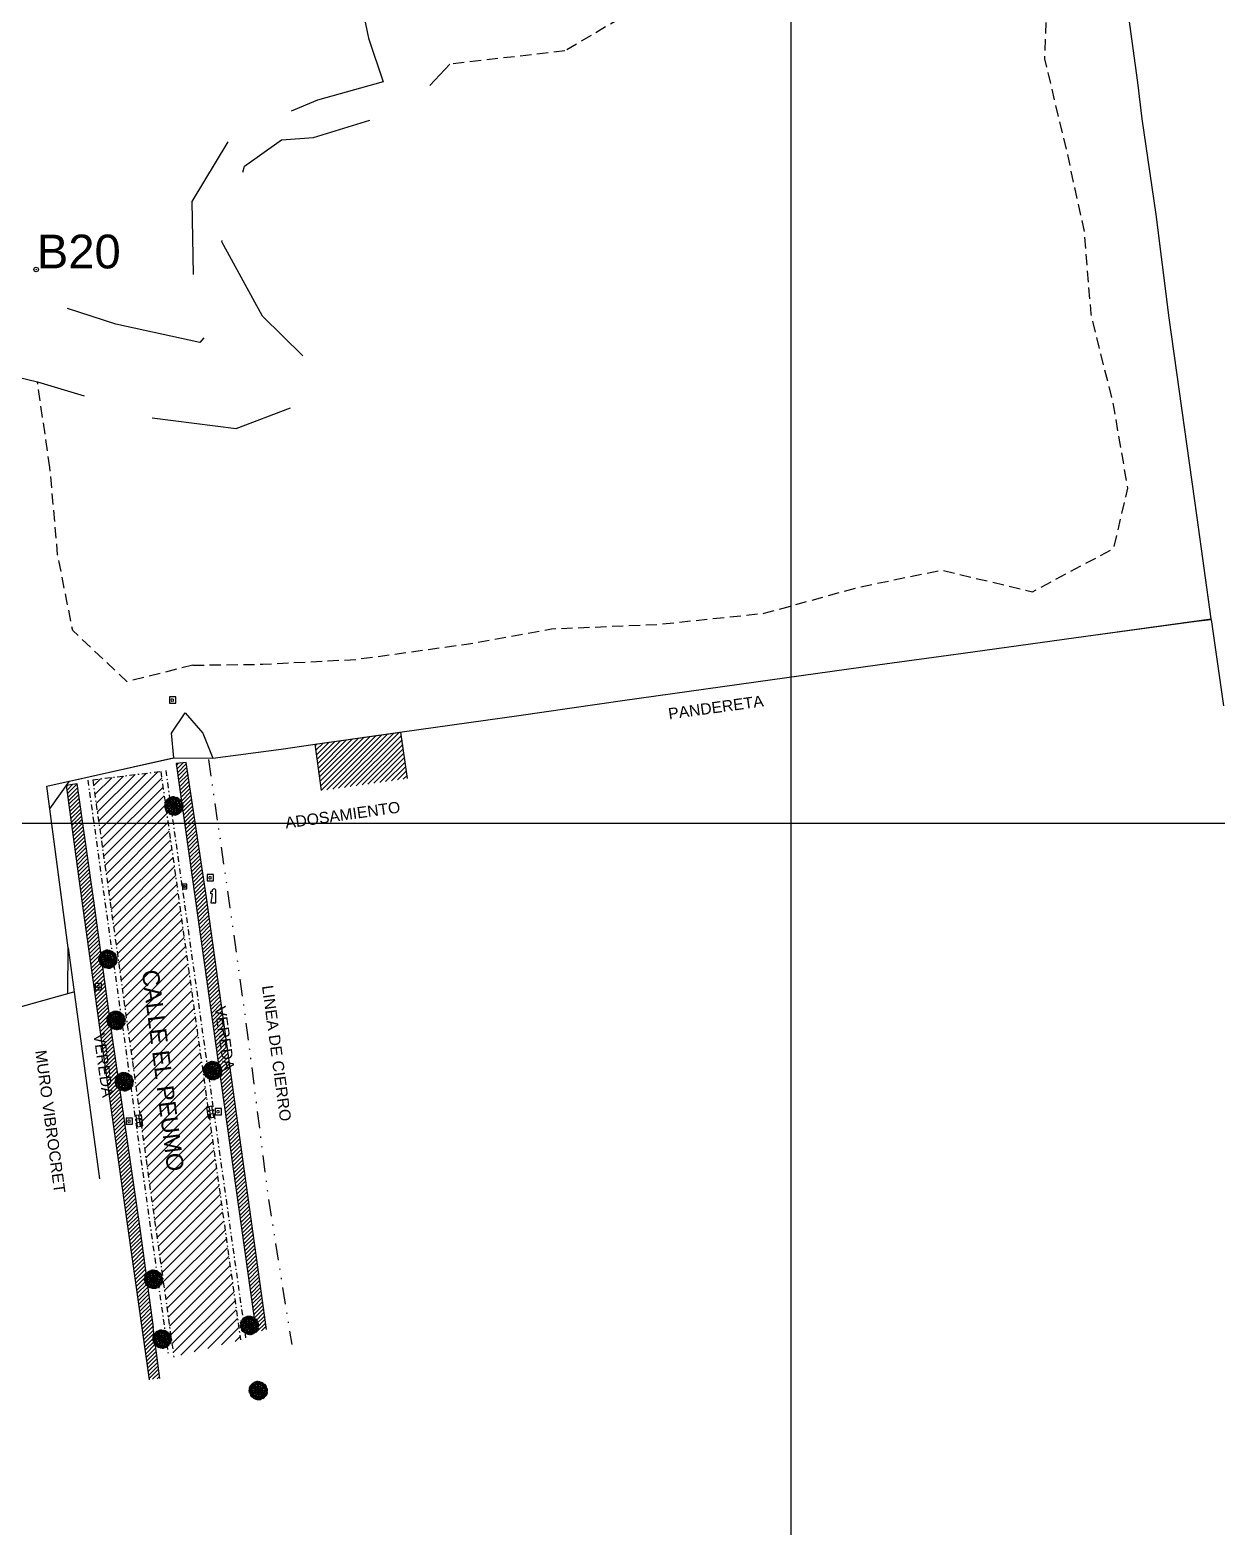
# Model space of a CAD drawing. Extents: x 352140 to 354978, y 6304672 to 6307963.
# Drawn here: x 352632.3 to 352737.9, y 6305737.4 to 6305870.5 of the extents above; entities that cross this region are included whole.
import ezdxf

# ---------------------------------------------------------------- set-up
doc = ezdxf.new("R2010")
doc.units = 0
doc.header["$PDMODE"] = 35
doc.header["$PDSIZE"] = 0.03
for name, pattern in [('DASHED', [19.05, 12.7, -6.35]), ('DIVIDE', [1.25, 0.5, -0.25, 0, -0.25, 0, -0.25]), ('HIDDENX2', [0.75, 0.5, -0.25]), ('JPG_DASHDOT', [1, 0.5, -0.25, 0, -0.25])]:
    doc.linetypes.add(name, pattern=pattern)
doc.layers.get('0').update_dxf_attribs({"linetype": 'CONTINUOUS'})
for name, color, linetype in [('02_Geo ext_Acotamiento', 7, 'CONTINUOUS'), ('02_Geo ext_Geometria', 2, 'CONTINUOUS'), ('1-ACOPIO', 252, 'HIDDENX2'), ('1-ADOSAMIENTO', 8, 'CONTINUOUS'), ('1-CALLE_NOMBRE', 6, 'CONTINUOUS'), ('1-CERCO', 252, 'CERCO_LINE'), ('1-CERCO MALLA', 252, 'MALLA_LINE'), ('1-coordenadas', 8, 'CONTINUOUS'), ('1-LINEA DE CIERRO', 7, 'DIVIDE'), ('1-MURO PANDERETA', 250, 'FENCELINE2'), ('1-MURO VIBROCRET', 7, 'FENCELINE2'), ('1-PRS', 6, 'CONTINUOUS'), ('1-TEXTOS', 7, 'CONTINUOUS'), ('1-VEREDA', 251, 'CONTINUOUS'), ('2-ACHURADO PAVIMENTO HORMIGON 3', 8, 'CONTINUOUS'), ('3-TALUD', 252, 'DASHED'), ('C-TOPO - BORDE - 2', 7, 'CONTINUOUS'), ('TOP-URB-SOLERAS', 2, 'JPG_DASHDOT'), ('Z-CR', 253, 'CONTINUOUS'), ('Z-CR0', 253, 'CONTINUOUS'), ('Z-GRIF', 253, 'CONTINUOUS'), ('Z-LUM', 253, 'CONTINUOUS'), ('Z-QUIL', 253, 'CONTINUOUS'), ('Z-QUILLAY', 253, 'CONTINUOUS'), ('Z-SUM', 253, 'CONTINUOUS')]:
    doc.layers.add(name, color=color, linetype=linetype)
doc.styles.add('A', font='arial.ttf', dxfattribs={"height": 2})
doc.styles.add('ROMANS', font='romans.shx', dxfattribs={"width": 0.75})
doc.linetypes.add('CERCO_LINE', pattern='A,0.5,-0.2,[" X ",STANDARD,S=0.1,R=0,X=-0.1,Y=-0.05],-0.25', length=0.95)
doc.linetypes.add('FENCELINE2', pattern='A,0.25,-0.1,[132,ltypeshp.shx,S=0.1,R=0,X=-0.1,Y=0],-0.1,1', length=1.45)
doc.linetypes.add('MALLA_LINE', pattern='A,0.5,-0.2,["MLL",STANDARD,S=0.1,R=0,X=-0.1,Y=-0.05],-0.25', length=0.95)
doc.dimstyles.new('Principal', dxfattribs={"dimscale": 0, "dimtxt": 2, "dimasz": 2, "dimexe": 1, "dimexo": 1, "dimtad": 1, "dimrnd": 0.05, "dimzin": 1, "dimtxsty": 'ROMANS', "dimcen": 2.5, "dimclrt": 2, "dimaunit": 2, "dimadec": 0, "dimazin": 0, "dimtfac": 1, "dimtmove": 0, "dimatfit": 3, "dimfxl": 1, "dimfxlon": 1, "dimarcsym": 0})
pattern_1 = [(45, (0, 0), (-0.179605122421, 0.179605122421), [])]

# ---------------------------------------------------------------- blocks, each defined once
blk = doc.blocks.new('COORDENADAS')
at = {"layer": '1-coordenadas'}
for p, q in [((520, -900.625), (520, -0.625)), ((20, -400.625), (1420, -400.625))]:
    blk.add_line(p, q, dxfattribs=at)
blk = doc.blocks.new('QUIL')
at = {"layer": 'Z-QUILLAY'}
for p, q in [((-1.6, 0.24), (-2.09, 0.26)), ((-1.53, 0.52), (-2.03, 0.67)), ((-1.19, 0.26), (-2.02, 0.43)), ((-1.73, 0.13), (-2.01, 0.11)), ((-1.56, 0.7), (-1.94, 0.9)), ((-1.55, 0.84), (-1.9, 1.01)), ((-0.82, 0.34), (-1.77, 0.69)), ((-1.43, 0.98), (-1.69, 1.1)), ((-1.26, 1.01), (-1.68, 1.27)), ((-0.76, 0.04), (-1.63, 0.08)), ((-0.89, 0.82), (-1.53, 1.38)), ((-0.76, 0.41), (-1.46, 0.79)), ((-1.07, 1.21), (-1.43, 1.6)), ((-0.64, 0.41), (-1.37, 0.89)), ((-1, 1.39), (-1.23, 1.75)), ((-0.55, 0.7), (-1.18, 1.49)), ((-0.92, 1.5), (-1.14, 1.82)), ((-0.33, 0.09), (-0.98, 0.27)), ((-0.75, 1.56), (-0.91, 1.8)), ((-0.45, 0.74), (-0.87, 1.41)), ((-0.59, 1.5), (-0.82, 1.94)), ((-0.35, 0.68), (-0.74, 1.45)), ((0, 0), (-0.73, -0.02)), ((-0.24, 0.25), (-0.71, 0.72)), ((0, 0), (-0.64, 0.35)), ((-0.36, 1.16), (-0.63, 1.96)), ((0, 0), (-0.62, -0.38)), ((0, 0), (-0.58, 0.03)), ((0, 0), (-0.52, -0.27)), ((0, 0), (-0.49, 0.32)), ((-0.32, 1.59), (-0.44, 2.1)), ((0, 0), (-0.38, 0.62)), ((0, 0), (-0.35, -0.64)), ((0, 0), (-0.32, -0.49)), ((-0.12, 0.88), (-0.28, 1.88)), ((0, 0), (-0.27, 0.52)), ((-0.09, 0.34), (-0.26, 0.98)), ((-0.18, 1.7), (-0.19, 2.13)), ((-0.05, 1.76), (-0.08, 2.15)), ((-0.03, 0.86), (-0.05, 1.66)), ((0, 0), (-0.03, -0.58)), ((0, 0), (-0.02, 0.73)), ((0, 0), (0.35, 0.64)), ((0, 0), (0.03, 0.58)), ((0, 0), (0.32, 0.49)), ((0, 0), (0.62, 0.38)), ((0, 0), (0.52, 0.27)), ((0, 0), (0.73, 0.02)), ((0, 0), (0.27, -0.52)), ((0, 0), (0.02, -0.73)), ((0, 0), (0.64, -0.35)), ((0, 0), (0.49, -0.32)), ((0, 0), (0.38, -0.62)), ((0, 0), (0.58, -0.03)), ((0.04, 0.76), (0.08, 1.63)), ((0.09, 0.33), (0.27, 0.98)), ((0.13, 1.73), (0.11, 2.01)), ((0.24, 1.6), (0.26, 2.09)), ((0.25, 0.24), (0.72, 0.71)), ((0.26, 1.19), (0.43, 2.02)), ((0.34, 0.82), (0.69, 1.77)), ((0.34, 0.09), (0.98, 0.26)), ((0.41, 0.76), (0.79, 1.46)), ((0.41, 0.64), (0.89, 1.37)), ((0.52, 1.53), (0.67, 2.03)), ((0.68, 0.35), (1.45, 0.74)), ((0.7, 1.56), (0.9, 1.94)), ((0.7, 0.55), (1.49, 1.18)), ((0.74, 0.45), (1.41, 0.87)), ((0.82, 0.89), (1.38, 1.53)), ((0.84, 1.55), (1.01, 1.9)), ((0.86, 0.03), (1.66, 0.05)), ((0.88, 0.12), (1.88, 0.28)), ((0.98, 1.43), (1.1, 1.69)), ((1.01, 1.26), (1.27, 1.68)), ((1.16, 0.36), (1.96, 0.63)), ((1.21, 1.07), (1.6, 1.43)), ((1.39, 1), (1.75, 1.23)), ((1.5, 0.92), (1.82, 1.14)), ((1.5, 0.59), (1.94, 0.82)), ((1.56, 0.75), (1.8, 0.91)), ((1.59, 0.32), (2.1, 0.44)), ((1.7, 0.18), (2.13, 0.19)), ((1.76, 0.05), (2.15, 0.08)), ((-1.76, -0.05), (-2.15, -0.08)), ((-1.7, -0.18), (-2.13, -0.19)), ((-1.59, -0.32), (-2.1, -0.44)), ((-1.16, -0.36), (-1.96, -0.63)), ((-1.5, -0.59), (-1.94, -0.82)), ((-0.88, -0.12), (-1.88, -0.28)), ((-1.5, -0.92), (-1.82, -1.14)), ((-1.56, -0.75), (-1.8, -0.91)), ((-1.39, -1), (-1.75, -1.23)), ((-0.86, -0.03), (-1.66, -0.05)), ((-1.21, -1.07), (-1.6, -1.43)), ((-0.7, -0.55), (-1.49, -1.18)), ((-0.68, -0.35), (-1.45, -0.74)), ((-0.74, -0.45), (-1.41, -0.87)), ((-0.82, -0.89), (-1.38, -1.53)), ((-1.01, -1.26), (-1.27, -1.68)), ((-0.98, -1.43), (-1.1, -1.69)), ((-0.84, -1.55), (-1.01, -1.9)), ((-0.34, -0.09), (-0.98, -0.26)), ((-0.7, -1.56), (-0.9, -1.94)), ((-0.41, -0.64), (-0.89, -1.37)), ((-0.41, -0.76), (-0.79, -1.46)), ((-0.25, -0.24), (-0.72, -0.71)), ((-0.34, -0.82), (-0.69, -1.77)), ((-0.52, -1.53), (-0.67, -2.03)), ((-0.26, -1.19), (-0.43, -2.02)), ((-0.09, -0.33), (-0.27, -0.98)), ((-0.24, -1.6), (-0.26, -2.09)), ((-0.13, -1.73), (-0.11, -2.01)), ((-0.04, -0.76), (-0.08, -1.63)), ((0.03, -0.86), (0.05, -1.66)), ((0.05, -1.76), (0.08, -2.15)), ((0.09, -0.34), (0.26, -0.98)), ((0.12, -0.88), (0.28, -1.88)), ((0.18, -1.7), (0.19, -2.13)), ((0.24, -0.25), (0.71, -0.72)), ((0.32, -1.59), (0.44, -2.1)), ((0.33, -0.09), (0.98, -0.27)), ((0.35, -0.68), (0.74, -1.45)), ((0.36, -1.16), (0.63, -1.96)), ((0.45, -0.74), (0.87, -1.41)), ((0.55, -0.7), (1.18, -1.49)), ((0.59, -1.5), (0.82, -1.94)), ((0.64, -0.41), (1.37, -0.89)), ((0.75, -1.56), (0.91, -1.8)), ((0.76, -0.04), (1.63, -0.08)), ((0.76, -0.41), (1.46, -0.79)), ((0.82, -0.34), (1.77, -0.69)), ((0.89, -0.82), (1.53, -1.38)), ((0.92, -1.5), (1.14, -1.82)), ((1, -1.39), (1.23, -1.75)), ((1.07, -1.21), (1.43, -1.6)), ((1.19, -0.26), (2.02, -0.43)), ((1.26, -1.01), (1.68, -1.27)), ((1.43, -0.98), (1.69, -1.1)), ((1.53, -0.52), (2.03, -0.67)), ((1.55, -0.84), (1.9, -1.01)), ((1.56, -0.7), (1.94, -0.9)), ((1.6, -0.24), (2.09, -0.26)), ((1.73, -0.13), (2.01, -0.11))]:
    blk.add_line(p, q, dxfattribs=at)
blk = doc.blocks.new('SUM')
at = {"layer": 'Z-SUM', "color": 9, "true_color": 0xbdbdbd}
for p, q in [((-1.5, 1.54), (-1.5, 0)), ((1.5, 1.54), (-1.5, 1.54)), ((-1.5, 0.77), (1.5, 0.77)), ((-1.5, 0), (1.5, 0)), ((-0.5, 1.54), (-0.5, 0)), ((0.5, 1.54), (0.5, 0)), ((1.5, 0), (1.5, 1.54))]:
    blk.add_line(p, q, dxfattribs=at)
blk.add_point((0, 0), dxfattribs=at)
blk = doc.blocks.new('CR0')
at = {"layer": 'Z-CR0'}
for p, q in [((-0.79, 0.79), (-0.79, -0.79)), ((0.79, 0.79), (-0.79, 0.79)), ((0.79, -0.79), (0.79, 0.79)), ((-0.79, -0.79), (0.79, -0.79))]:
    blk.add_line(p, q, dxfattribs=at)
at = {"layer": 'Z-CR0', "style": 'ROMANS'}
blk.add_text('CI', height=0.63, rotation=360, dxfattribs=at).set_placement((-0.46, -0.32))
blk = doc.blocks.new('GRIF')
at = {"layer": 'Z-GRIF'}
for p, q in [((-0.56, 1.97), (-0.56, 2.53)), ((-0.28, 2.53), (-0.56, 2.53)), ((-0.28, 1.97), (-0.56, 0)), ((-0.28, 1.97), (-0.56, 1.97)), ((-0.56, 0), (0.56, 0)), ((-0.28, 2.65), (-0.28, 2.53)), ((0.56, 0), (0.56, 2.65))]:
    blk.add_line(p, q, dxfattribs=at)
blk.add_arc((0.14, 2.65), 0.422, 0, 180, dxfattribs=at)
blk.add_point((0, 0), dxfattribs=at)
blk = doc.blocks.new('LUM')
blk.add_hatch(color=256).paths.add_polyline_path([(0.32, 2.09, 0.048714), (0.29, 2.37, 0.062489), (0.22, 2.58, 0.102974), (0.1, 2.74, 0.180941), (-0.01, 2.78, 0.180941), (-0.12, 2.74, 0.102974), (-0.24, 2.58, 0.062489), (-0.31, 2.37, 0.048714), (-0.34, 2.09, 0.048714), (-0.31, 1.81, 0.062489), (-0.24, 1.6, 0.102974), (-0.12, 1.44, 0.180941), (-0.01, 1.4, 0.180941), (0.1, 1.44, 0.102974), (0.22, 1.6, 0.062489), (0.29, 1.81, 0.048714)])
at = {"layer": 'Z-LUM'}
blk.add_lwpolyline([(-0.34, 2.09, 0.048714), (-0.31, 1.81, 0.062489), (-0.24, 1.6, 0.102974), (-0.12, 1.44, 0.180941), (-0.01, 1.4, 0.180941), (0.1, 1.44, 0.102974), (0.22, 1.6, 0.062489), (0.29, 1.81, 0.048714), (0.32, 2.09, 0.048714), (0.29, 2.37, 0.062489), (0.22, 2.58, 0.102974), (0.1, 2.74, 0.180941), (-0.01, 2.78, 0.180941), (-0.12, 2.74, 0.102974), (-0.24, 2.58, 0.062489), (-0.31, 2.37, 0.048714)], format="xyb", close=True, dxfattribs=at)
blk.add_lwpolyline([(0.01, 1.4), (0.01, 0.23)], dxfattribs=at)
blk.add_circle((0, 0), 0.23, dxfattribs=at)
blk = doc.blocks.new('CR')
at = {"layer": 'Z-CR', "color": 9, "true_color": 0xbdbdbd}
for p, q in [((-1.12, 1.12), (-1.12, -1.12)), ((1.12, 1.12), (-1.12, 1.12)), ((1.12, -1.12), (1.12, 1.12)), ((-1.12, -1.12), (1.12, -1.12))]:
    blk.add_line(p, q, dxfattribs=at)
at = {"layer": 'Z-CR', "color": 9, "true_color": 0xbdbdbd, "style": 'ROMANS'}
blk.add_text('CI', height=0.9, dxfattribs=at).set_placement((-0.65, -0.45))
blk = doc.blocks.new('*D959')
at = {"layer": '02_Geo ext_Geometria', "color": 0, "lineweight": -2, "transparency": 16777216}
blk.add_line((352576.1, 6306008.63), (352574.44, 6306014.45), dxfattribs=at)
at = {"layer": '02_Geo ext_Geometria', "color": 0, "transparency": 16777216}
blk.add_solid([(352574.6, 6306014.49), (352574.28, 6306014.4), (352574.17, 6306015.41)], dxfattribs=at)
at = {"layer": '02_Geo ext_Geometria', "color": 2, "transparency": 16777216, "insert": (352576.28, 6306011.31), "char_height": 1, "attachment_point": 5, "rotation": 285.9455, "style": 'ROMANS'}
blk.add_mtext('R420,40', dxfattribs=at)
blk = doc.blocks.new('*D1282')
at = {"layer": '02_Geo ext_Acotamiento', "color": 0, "lineweight": -2, "transparency": 16777216}
blk.add_line((352570.59, 6306007.01), (352568.84, 6306012.81), dxfattribs=at)
at = {"layer": '02_Geo ext_Acotamiento', "color": 0, "transparency": 16777216}
blk.add_solid([(352569, 6306012.85), (352568.68, 6306012.76), (352568.56, 6306013.76)], dxfattribs=at)
at = {"layer": '02_Geo ext_Acotamiento', "color": 2, "transparency": 16777216, "insert": (352570.73, 6306009.69), "char_height": 1, "attachment_point": 5, "rotation": 286.7422, "style": 'ROMANS'}
blk.add_mtext('R420,40', dxfattribs=at)
blk = doc.blocks.new('*D1445')
at = {"layer": '02_Geo ext_Acotamiento', "color": 0, "lineweight": -2, "transparency": 16777216}
blk.add_line((352572.39, 6306010.24), (352570.7, 6306016.05), dxfattribs=at)
at = {"layer": '02_Geo ext_Acotamiento', "color": 0, "transparency": 16777216}
blk.add_solid([(352570.86, 6306016.1), (352570.54, 6306016.01), (352570.43, 6306017.01)], dxfattribs=at)
at = {"layer": '02_Geo ext_Acotamiento', "color": 2, "transparency": 16777216, "insert": (352572.56, 6306012.92), "char_height": 1, "attachment_point": 5, "rotation": 286.1456, "style": 'ROMANS'}
blk.add_mtext('R353,50', dxfattribs=at)
blk = doc.blocks.new('*D1446')
at = {"layer": '02_Geo ext_Acotamiento', "color": 0, "lineweight": -2, "transparency": 16777216}
blk.add_line((352571.79, 6306017.33), (352570.12, 6306023.15), dxfattribs=at)
at = {"layer": '02_Geo ext_Acotamiento', "color": 0, "transparency": 16777216}
blk.add_solid([(352570.28, 6306023.19), (352569.96, 6306023.1), (352569.85, 6306024.11)], dxfattribs=at)
at = {"layer": '02_Geo ext_Acotamiento', "color": 2, "transparency": 16777216, "insert": (352571.97, 6306020), "char_height": 1, "attachment_point": 5, "rotation": 285.9932, "style": 'ROMANS'}
blk.add_mtext('R377,95', dxfattribs=at)

msp = doc.modelspace()

# ---------------------------------------------------------------- hatches: boundary and pattern name
at = {"layer": '1-ADOSAMIENTO'}
h = msp.add_hatch(dxfattribs=at)
h.set_pattern_fill('ANSI31', color=256, scale=0.1)
h.set_pattern_definition([(45, (0, 0), (-0.224506403027, 0.224506403027), [])])
h.paths.add_polyline_path([(352665.306, 6305808.096), (352657.668, 6305807.018), (352658.25, 6305802.891), (352665.888, 6305803.969)])
at = {"layer": '1-VEREDA'}
h = msp.add_hatch(dxfattribs=at)
h.set_pattern_fill('ANSI31', color=256, scale=0.08)
h.set_pattern_definition(pattern_1)
h.paths.add_polyline_path([(352646.224, 6305805.407), (352645.316, 6305805.293), (352647.013, 6305793.302), (352652.44, 6305754.725), (352653.368, 6305754.99), (352648.008, 6305793.389)])
h = msp.add_hatch(dxfattribs=at)
h.set_pattern_fill('ANSI31', color=256, scale=0.08)
h.set_pattern_definition(pattern_1)
h.paths.add_polyline_path([(352638.01, 6305792.892), (352636.482, 6305803.531), (352635.565, 6305803.371), (352637.021, 6305792.653), (352638.332, 6305783.309), (352642.949, 6305750.524), (352643.874, 6305750.648), (352643.268, 6305755.178), (352642.091, 6305763.981), (352639.616, 6305781.133)])
at = {"layer": '2-ACHURADO PAVIMENTO HORMIGON 3'}
h = msp.add_hatch(dxfattribs=at)
h.set_pattern_fill('ANSI31', color=256, scale=0.2)
h.set_pattern_definition([(45, (-167.09345, -618.2675), (-0.449012806053, 0.449012806053), [])])
h.paths.add_polyline_path([(352753.036, 6305887.523), (352746.054, 6305886.541), (352753.754, 6305831.811), (352755.075, 6305822.694), (352760.775, 6305832.053)])
edge = h.paths.add_edge_path()
edge.add_arc((352725.801, 6306039.46), 31.908, 275.76399, 288.50699)
edge.add_line((352735.93, 6306009.202), (352735.658, 6306011.12))
edge.add_line((352735.658, 6306011.12), (352730.082, 6306050.617))
edge.add_line((352730.082, 6306050.617), (352722.819, 6306051.89))
edge.add_line((352722.819, 6306051.89), (352723.2, 6306049.026))
edge.add_line((352723.2, 6306049.026), (352724.212, 6306049.17))
edge.add_line((352724.212, 6306049.17), (352727.349, 6306026.416))
edge.add_line((352727.349, 6306026.416), (352726.356, 6306026.279))
edge.add_line((352726.356, 6306026.279), (352728.599, 6306010.287))
edge.add_line((352728.599, 6306010.287), (352728.643, 6306010.294))
edge.add_line((352728.643, 6306010.294), (352729.006, 6306007.713))
h = msp.add_hatch(dxfattribs=at)
h.set_pattern_fill('ANSI31', color=256, scale=0.2)
h.set_pattern_definition([(45, (0, 0), (-0.449012806053, 0.449012806053), [])])
h.paths.add_polyline_path([(352645.591, 6305793.009), (352643.959, 6305804.593), (352637.902, 6305803.861), (352639.433, 6305793.145), (352641.03, 6305781.693), (352643.066, 6305767.098), (352645.118, 6305752.543), (352651.046, 6305754.061), (352647.176, 6305781.629)])

# ---------------------------------------------------------------- linework, layer by layer
at = {"layer": '1-ACOPIO', "ltscale": 2, "flags": 128}
for points in [[(352646.8, 6305814.043), (352653.024, 6305814.125), (352661.283, 6305814.556), (352671.119, 6305815.911), (352678.704, 6305817.28), (352688.118, 6305817.667), (352697.609, 6305818.661), (352705.919, 6305820.96), (352713.359, 6305822.501), (352721.44, 6305820.57), (352728.662, 6305824.421), (352729.929, 6305829.771), (352728.651, 6305837.187), (352726.657, 6305845.27), (352726.075, 6305852.546), (352724.525, 6305859.662), (352722.539, 6305867.959), (352722.836, 6305875.609), (352723.234, 6305884.428), (352720.56, 6305888.512), (352715.82, 6305889.033), (352708.794, 6305885.607), (352700.639, 6305881.948), (352694.248, 6305875.532), (352686.179, 6305872.353), (352679.88, 6305868.652)], [(352679.88, 6305868.652), (352669.662, 6305867.471)], [(352634.102, 6305831.619), (352632.99, 6305839.228)], [(352646.8, 6305814.043), (352640.966, 6305812.572), (352636.128, 6305817.13), (352634.787, 6305823.866), (352634.102, 6305831.619)]]:
    msp.add_lwpolyline(points, dxfattribs=at)
at = {"layer": '1-ADOSAMIENTO', "flags": 128}
for points in [[(352657.668, 6305807.018), (352665.306, 6305808.096)], [(352658.25, 6305802.891), (352657.668, 6305807.018)], [(352665.888, 6305803.969), (352665.306, 6305808.096)]]:
    msp.add_lwpolyline(points, dxfattribs=at)
at = {"layer": '1-CERCO', "ltscale": 6, "flags": 128}
msp.add_lwpolyline([(352585.793, 6305771.685), (352593.032, 6305773.442), (352605.273, 6305776.691), (352612.341, 6305778.521), (352626.778, 6305782.364), (352636.241, 6305785.019)], dxfattribs=at)
at = {"layer": '1-CERCO MALLA', "ltscale": 6, "flags": 128}
msp.add_lwpolyline([(352726.652, 6305895.793), (352728.147, 6305883.645), (352729.572, 6305874.741), (352730.783, 6305865.835), (352731.181, 6305862.618), (352732.404, 6305854.118), (352733.562, 6305844.928), (352736.044, 6305827.176), (352737.297, 6305818.151)], dxfattribs=at)
at = {"layer": '1-LINEA DE CIERRO', "ltscale": 3, "flags": 128}
msp.add_lwpolyline([(352648.197, 6305805.672), (352650.078, 6305792.675), (352651.642, 6305781.407), (352653.497, 6305766.756), (352655.596, 6305753.655)], dxfattribs=at)
at = {"layer": '1-MURO PANDERETA', "flags": 128}
msp.add_lwpolyline([(352648.595, 6305805.788), (352654.662, 6305806.571), (352657.467, 6305806.99), (352665.408, 6305808.11), (352675.786, 6305809.566), (352684.99, 6305810.899), (352696.866, 6305812.57), (352707.673, 6305814.074), (352715.297, 6305815.121), (352726.192, 6305816.616), (352737.328, 6305818.155)], dxfattribs=at)
at = {"layer": '1-MURO VIBROCRET', "flags": 128}
for points in [[(352635.714, 6305788.917), (352633.816, 6305803.279), (352645.121, 6305805.814), (352644.912, 6305808.007), (352646.118, 6305809.814), (352647.707, 6305807.997), (352648.595, 6305805.788)], [(352635.714, 6305788.917), (352637.369, 6305776.681), (352638.518, 6305768.372)]]:
    msp.add_lwpolyline(points, dxfattribs=at)
at = {"layer": '1-PRS'}
msp.add_circle((352632.873, 6305849.217), 0.2, dxfattribs=at)
msp.add_point((352632.873, 6305849.217), dxfattribs=at)
at = {"layer": '1-VEREDA', "flags": 128}
for points in [[(352653.368, 6305754.99), (352648.008, 6305793.389), (352646.224, 6305805.407), (352645.316, 6305805.293)], [(352645.316, 6305805.293), (352647.013, 6305793.302), (352652.44, 6305754.725)], [(352635.565, 6305803.371), (352636.482, 6305803.531), (352638.01, 6305792.892), (352639.616, 6305781.133), (352642.091, 6305763.981), (352643.268, 6305755.178)], [(352642.949, 6305750.524), (352638.332, 6305783.309), (352637.021, 6305792.653), (352635.565, 6305803.371)], [(352643.874, 6305750.648), (352643.268, 6305755.178)]]:
    msp.add_lwpolyline(points, dxfattribs=at)
at = {"layer": '3-TALUD', "flags": 128}
for points in [[(352627.037, 6305851.143), (352625.754, 6305858.486), (352624.948, 6305862.01), (352626.71, 6305867.759), (352629.08, 6305873.124), (352633.951, 6305876.82), (352639.478, 6305882.903), (352645.251, 6305888.576), (352650.491, 6305894.802), (352655.937, 6305895.937), (352664.479, 6305897.651), (352672.267, 6305898.488), (352673.359, 6305891.201), (352676.563, 6305884.111), (352669.116, 6305878.832), (352663.612, 6305879.09), (352660.879, 6305877.238), (352662.409, 6305869.793)], [(352662.409, 6305869.793), (352663.724, 6305865.916), (352657.894, 6305864.273), (352650.243, 6305861.101), (352646.708, 6305855.258), (352646.862, 6305848.148), (352648.68, 6305844.234), (352647.427, 6305842.732), (352639.972, 6305844.353), (352632.835, 6305846.683), (352627.037, 6305851.143)], [(352625.534, 6305842.289), (352626.847, 6305840.736), (352632.99, 6305839.228), (352637.176, 6305837.967), (352642.76, 6305836.085), (352650.671, 6305835.095), (352657.631, 6305837.756), (352657.157, 6305840.983), (352652.984, 6305845.056), (352649.372, 6305851.684), (352651.4, 6305858.413), (352654.685, 6305860.741), (352657.538, 6305860.949), (352665.889, 6305863.521), (352669.662, 6305867.471)]]:
    msp.add_lwpolyline(points, dxfattribs=at)
at = {"layer": 'C-TOPO - BORDE - 2', "elevation": 679.82}
msp.add_lwpolyline([(352585.692, 6305771.644), (352585.793, 6305771.685), (352593.032, 6305773.442), (352605.273, 6305776.691), (352612.341, 6305778.521), (352626.778, 6305782.364), (352635.685, 6305784.863), (352635.714, 6305788.917), (352634.079, 6305801.289), (352635.856, 6305803.736), (352645.055, 6305805.799), (352648.595, 6305805.788), (352654.662, 6305806.571), (352657.467, 6305806.99), (352665.408, 6305808.11), (352675.786, 6305809.566), (352684.99, 6305810.899), (352696.866, 6305812.57), (352707.673, 6305814.074), (352715.297, 6305815.121), (352726.192, 6305816.616), (352735.997, 6305817.971), (352737.335, 6305818.108), (352738.435, 6305810.444)], dxfattribs=at)
at = {"layer": 'TOP-URB-SOLERAS', "flags": 128}
for points in [[(352637.902, 6305803.861), (352643.959, 6305804.593)], [(352643.959, 6305804.593), (352645.591, 6305793.009), (352647.176, 6305781.629), (352651.046, 6305754.061)], [(352644.392, 6305804.695), (352646.021, 6305793.125), (352647.649, 6305781.527), (352651.491, 6305754.254)], [(352637.468, 6305803.834), (352638.975, 6305793.084), (352640.592, 6305781.667), (352642.618, 6305767.017), (352644.612, 6305752.829)], [(352637.902, 6305803.861), (352639.433, 6305793.145), (352641.03, 6305781.693), (352643.066, 6305767.098), (352645.118, 6305752.543)]]:
    msp.add_lwpolyline(points, dxfattribs=at)

# ---------------------------------------------------------------- block references
at = {"color": 252, "linetype": 'DASHED'}
msp.add_blockref('COORDENADAS', (352180, 6306200.625), dxfattribs=at)
at = {"layer": 'Z-CR', "xscale": 0.25, "yscale": 0.25, "zscale": 0.25}
for p in [(352645, 6305810.94), (352648.368, 6305795.144), (352638.412, 6305785.47), (352641.163, 6305773.512), (352649.074, 6305774.351)]:
    msp.add_blockref('CR', p, dxfattribs=at)
at = {"layer": 'Z-CR0', "xscale": 0.25, "yscale": 0.25, "zscale": 0.25}
msp.add_blockref('CR0', (352646.087, 6305794.375), dxfattribs=at)
at = {"layer": 'Z-GRIF', "xscale": 0.4, "yscale": 0.4, "zscale": 0.4}
msp.add_blockref('GRIF', (352648.632, 6305792.924), dxfattribs=at)
at = {"layer": 'Z-LUM', "xscale": 0.4, "yscale": 0.4, "zscale": 0.4}
msp.add_blockref('LUM', (352640.33, 6305781.74), dxfattribs=at)
at = {"layer": 'Z-QUIL', "xscale": 0.4, "yscale": 0.4, "zscale": 0.4}
for p in [(352645.112, 6305801.528), (352639.255, 6305787.907), (352639.979, 6305782.473), (352640.703, 6305777.02), (352648.568, 6305778.006), (352643.31, 6305759.456), (352644.066, 6305754.138), (352651.836, 6305755.358), (352652.622, 6305749.56)]:
    msp.add_blockref('QUIL', p, dxfattribs=at)
at = {"layer": 'Z-SUM', "xscale": 0.33, "yscale": 0.33, "zscale": 0.33}
for p, rotation in [((352641.8, 6305773.512), 277.9691317911802), ((352648.584, 6305774.357), 98.68863258707944)]:
    msp.add_blockref('SUM', p, dxfattribs=dict(at, rotation=rotation))

# ---------------------------------------------------------------- texts
at = {"layer": '1-CALLE_NOMBRE', "style": 'A'}
msp.add_text('CALLE EL PEUMO', height=1.5, rotation=277.29336, dxfattribs=at).set_placement((352642.266, 6305786.876))
at = {"layer": '1-PRS', "style": 'A'}
msp.add_text('B20', height=3, dxfattribs=at).set_placement((352632.94, 6305849.317))
at = {"layer": '1-TEXTOS', "style": 'A'}
for s, rotation, p in [('PANDERETA', 7.86373, (352689.142, 6305809.218)), ('ADOSAMIENTO', 7.99595, (352655.08, 6305799.521)), ('LINEA DE CIERRO', 277.67159, (352652.949, 6305785.52)), ('VEREDA', 278.0655, (352648.735, 6305783.66)), ('VEREDA', 278.0655, (352637.965, 6305781.251)), ('MURO VIBROCRET', 277.67159, (352632.785, 6305779.754))]:
    msp.add_text(s, height=1, rotation=rotation, dxfattribs=at).set_placement(p)

# ---------------------------------------------------------------- dimensions: what is measured, and where the dimension line sits
at = {"layer": '02_Geo ext_Acotamiento'}
for center, mpoint, override, picture, middle in [((352673.986, 6305660.762), (352569.846, 6306024.106), {"dimscale": 0, "dimfxl": 0.22}, '*D1446', (352571.093, 6306019.755)), ((352668.732, 6305677.436), (352570.425, 6306017.012), {"dimscale": 0, "dimfxl": 0.22}, '*D1445', (352571.684, 6306012.664)), ((352689.665, 6305611.165), (352568.556, 6306013.764), {"dimscale": 0, "dimaunit": 0, "dimfxl": 0.22, "dimarcsym": 1}, '*D1282', (352569.86, 6306009.429))]:
    dim = msp.add_radius_dim(center=center, mpoint=mpoint, dimstyle='Principal', override=override, dxfattribs=at)
    dim.commit()
    dim.dimension.update_dxf_attribs({"geometry": picture, "text_midpoint": middle, "dimtype": 164})
at = {"layer": '02_Geo ext_Geometria'}
dim = msp.add_radius_dim(center=(352689.665, 6305611.165), mpoint=(352574.165, 6306015.409), dimstyle='Principal', override={"dimscale": 0, "dimaunit": 0, "dimfxl": 0.22, "dimarcsym": 1}, dxfattribs=at)
dim.commit()
dim.dimension.update_dxf_attribs({"geometry": '*D959', "text_midpoint": (352575.409, 6306011.056), "dimtype": 164})

doc.saveas('drawing.dxf')
